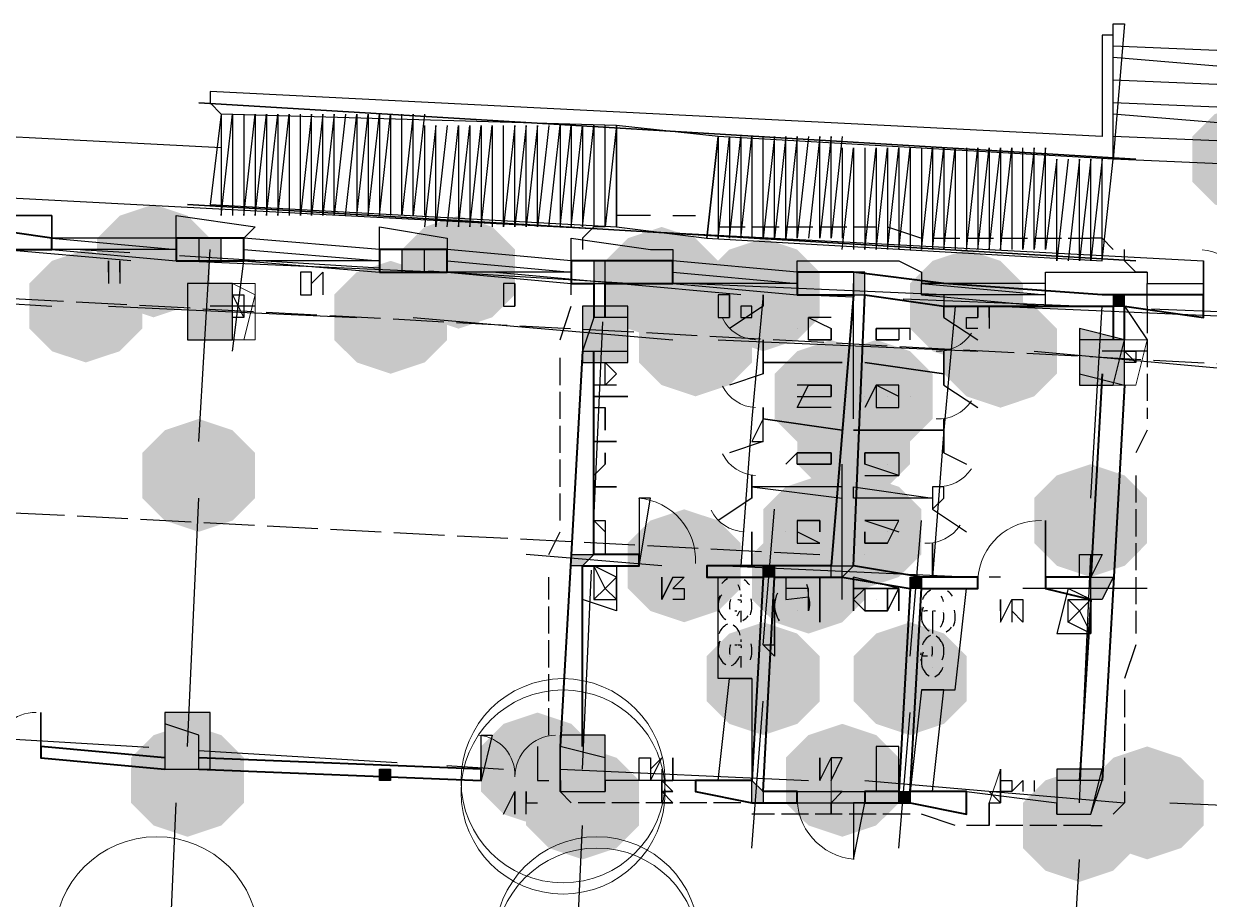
# Model space of a CAD drawing. Header units: millimetres. Extents: x 1542 to 2698, y 1376 to 2197.
# Drawn here: x 1705.6 to 1724.28, y 1835.37 to 1849.16 of the extents above; entities that cross this region are included whole.
import ezdxf

# ---------------------------------------------------------------- set-up
doc = ezdxf.new("R2010")
doc.units = ezdxf.units.MM
doc.linetypes.add('PDF_IMPORT', pattern=[1, 0.8, -0.2])
for name, color, linetype in [('PDF_0', 7, 'Continuous'), ('PDF_COLU', 7, 'Continuous'), ('PDF_COLU_GZ', 7, 'Continuous'), ('PDF_COLU_GZ_HATCH', 6, 'Continuous'), ('PDF_DOTE', 1, 'Continuous'), ('PDF_GROUND', 2, 'Continuous'), ('PDF_LATRINE', 6, 'Continuous'), ('PDF_LVTRY', 6, 'Continuous'), ('PDF_STAIR', 2, 'Continuous'), ('PDF_TEXT', 7, 'Continuous'), ('PDF_WALL', 5, 'Continuous'), ('PDF_WINDOW', 2, 'Continuous'), ('PDF_WINDOW_TEXT', 7, 'Continuous'), ('PDF_洁具', 7, 'Continuous')]:
    doc.layers.add(name, color=color, linetype=linetype)
for name, color, linetype, true_color in [('PDF_COLU-HATCH', 251, 'Continuous', 0x5a5a5a), ('PDF_COLUMN', 254, 'Continuous', 0xdcdcdc), ('PDF_PUB_HATCH', 8, 'Continuous', 0x7f7f7f)]:
    doc.layers.add(name, color=color, linetype=linetype, true_color=true_color)

msp = doc.modelspace()

# ---------------------------------------------------------------- hatches: boundary and pattern name
at = {"layer": 'PDF_0', "transparency": 33554559}
msp.add_hatch(color=256, dxfattribs=at).paths.add_polyline_path([(1724.903, 1847.916), (1724.369, 1847.738), (1724.013, 1847.382), (1724.013, 1846.67), (1724.369, 1846.314), (1724.903, 1846.137), (1725.437, 1846.314), (1725.792, 1846.67), (1725.792, 1847.382), (1725.437, 1847.738)])
at = {"layer": 'PDF_COLU-HATCH', "transparency": 33554559}
for points in [[(1708.889, 1845.069), (1708.178, 1845.069), (1708.178, 1844.179), (1708.889, 1844.179)], [(1715.117, 1844.713), (1714.405, 1844.713), (1714.405, 1843.824), (1715.117, 1843.824)], [(1722.946, 1844.179), (1722.234, 1844.357), (1722.234, 1843.468), (1722.768, 1843.468)], [(1708.534, 1838.308), (1707.822, 1838.308), (1707.822, 1837.418), (1708.534, 1837.418)], [(1714.761, 1837.952), (1714.049, 1837.952), (1714.049, 1837.062), (1714.761, 1837.062)], [(1722.59, 1837.418), (1721.878, 1837.418), (1721.878, 1836.706), (1722.412, 1836.706)]]:
    msp.add_hatch(color=256, dxfattribs=at).paths.add_polyline_path(points)
at = {"layer": 'PDF_COLU_GZ_HATCH', "transparency": 33554559}
for points in [[(1708.711, 1845.781), (1708.356, 1845.781), (1708.356, 1845.425), (1708.711, 1845.425)], [(1711.914, 1845.603), (1711.558, 1845.603), (1711.558, 1845.247), (1711.914, 1845.247)], [(1714.761, 1845.425), (1714.583, 1845.425), (1714.583, 1845.069), (1714.761, 1845.069)], [(1718.853, 1845.247), (1718.675, 1845.247), (1718.675, 1844.891), (1718.853, 1844.891)], [(1722.946, 1844.891), (1722.768, 1844.891), (1722.768, 1844.713), (1722.946, 1844.713)], [(1714.583, 1840.799), (1714.227, 1840.799), (1714.227, 1840.621), (1714.405, 1840.621)], [(1717.43, 1840.621), (1717.252, 1840.621), (1717.252, 1840.443), (1717.43, 1840.443)], [(1718.675, 1840.621), (1718.32, 1840.621), (1718.32, 1840.443), (1718.497, 1840.443)], [(1719.743, 1840.443), (1719.565, 1840.443), (1719.565, 1840.265), (1719.743, 1840.265)], [(1722.768, 1840.443), (1722.412, 1840.443), (1722.412, 1840.087), (1722.59, 1840.087)], [(1711.38, 1837.418), (1711.202, 1837.418), (1711.202, 1837.24), (1711.38, 1837.24)], [(1717.252, 1837.062), (1717.074, 1837.24), (1717.074, 1836.884), (1717.252, 1836.884)], [(1719.565, 1837.062), (1719.387, 1837.062), (1719.387, 1836.884), (1719.565, 1836.884)]]:
    msp.add_hatch(color=256, dxfattribs=at).paths.add_polyline_path(points)
at = {"layer": 'PDF_DOTE', "transparency": 33554559}
for points in [[(1707.644, 1846.314), (1707.11, 1846.137), (1706.754, 1845.781), (1706.754, 1845.069), (1707.11, 1844.713), (1707.644, 1844.535), (1708.178, 1844.713), (1708.534, 1845.069), (1708.534, 1845.781), (1708.178, 1846.137)], [(1712.448, 1846.137), (1711.914, 1845.959), (1711.558, 1845.603), (1711.558, 1844.891), (1711.914, 1844.535), (1712.448, 1844.357), (1712.982, 1844.535), (1713.338, 1844.891), (1713.338, 1845.603), (1712.982, 1845.959)], [(1715.651, 1845.959), (1715.117, 1845.781), (1714.761, 1845.425), (1714.761, 1844.713), (1715.117, 1844.357), (1715.651, 1844.179), (1716.184, 1844.357), (1716.54, 1844.713), (1716.54, 1845.425), (1716.184, 1845.781)], [(1717.252, 1845.781), (1716.718, 1845.603), (1716.362, 1845.247), (1716.362, 1844.535), (1716.718, 1844.179), (1717.252, 1844.001), (1717.786, 1844.179), (1718.142, 1844.535), (1718.142, 1845.247), (1717.786, 1845.603)], [(1706.576, 1845.603), (1706.043, 1845.425), (1705.687, 1845.069), (1705.687, 1844.357), (1706.043, 1844.001), (1706.576, 1843.824), (1707.11, 1844.001), (1707.466, 1844.357), (1707.466, 1845.069), (1707.11, 1845.425)], [(1720.455, 1845.603), (1719.921, 1845.425), (1719.565, 1845.069), (1719.565, 1844.357), (1719.921, 1844.001), (1720.455, 1843.824), (1720.988, 1844.001), (1721.344, 1844.357), (1721.344, 1845.069), (1720.988, 1845.425)], [(1711.38, 1845.425), (1710.847, 1845.247), (1710.491, 1844.891), (1710.491, 1844.179), (1710.847, 1843.824), (1711.38, 1843.646), (1711.914, 1843.824), (1712.27, 1844.179), (1712.27, 1844.891), (1711.914, 1845.247)], [(1716.184, 1845.069), (1715.651, 1844.891), (1715.295, 1844.535), (1715.295, 1843.824), (1715.651, 1843.468), (1716.184, 1843.29), (1716.718, 1843.468), (1717.074, 1843.824), (1717.074, 1844.535), (1716.718, 1844.891)], [(1720.988, 1844.891), (1720.455, 1844.713), (1720.099, 1844.357), (1720.099, 1843.646), (1720.455, 1843.29), (1720.988, 1843.112), (1721.522, 1843.29), (1721.878, 1843.646), (1721.878, 1844.357), (1721.522, 1844.713)], [(1718.675, 1843.468), (1718.142, 1843.29), (1717.786, 1842.934), (1717.786, 1842.222), (1718.142, 1841.866), (1718.675, 1841.688), (1719.209, 1841.866), (1719.565, 1842.222), (1719.565, 1842.934), (1719.209, 1843.29)], [(1708.356, 1842.934), (1707.822, 1842.756), (1707.466, 1842.4), (1707.466, 1841.688), (1707.822, 1841.333), (1708.356, 1841.155), (1708.889, 1841.333), (1709.245, 1841.688), (1709.245, 1842.4), (1708.889, 1842.756)], [(1722.412, 1842.222), (1721.878, 1842.044), (1721.522, 1841.688), (1721.522, 1840.977), (1721.878, 1840.621), (1722.412, 1840.443), (1722.946, 1840.621), (1723.301, 1840.977), (1723.301, 1841.688), (1722.946, 1842.044)], [(1716.006, 1841.51), (1715.473, 1841.333), (1715.117, 1840.977), (1715.117, 1840.265), (1715.473, 1839.909), (1716.006, 1839.731), (1716.54, 1839.909), (1716.896, 1840.265), (1716.896, 1840.977), (1716.54, 1841.333)], [(1717.252, 1839.731), (1716.718, 1839.553), (1716.362, 1839.197), (1716.362, 1838.486), (1716.718, 1838.13), (1717.252, 1837.952), (1717.786, 1838.13), (1718.142, 1838.486), (1718.142, 1839.197), (1717.786, 1839.553)], [(1719.565, 1839.731), (1719.031, 1839.553), (1718.675, 1839.197), (1718.675, 1838.486), (1719.031, 1838.13), (1719.565, 1837.952), (1720.099, 1838.13), (1720.455, 1838.486), (1720.455, 1839.197), (1720.099, 1839.553)], [(1713.693, 1838.308), (1713.16, 1838.13), (1712.804, 1837.774), (1712.804, 1837.062), (1713.16, 1836.706), (1713.693, 1836.529), (1714.227, 1836.706), (1714.583, 1837.062), (1714.583, 1837.774), (1714.227, 1838.13)], [(1708.178, 1838.13), (1707.644, 1837.952), (1707.288, 1837.596), (1707.288, 1836.884), (1707.644, 1836.529), (1708.178, 1836.351), (1708.711, 1836.529), (1709.067, 1836.884), (1709.067, 1837.596), (1708.711, 1837.952)], [(1718.497, 1838.13), (1717.964, 1837.952), (1717.608, 1837.596), (1717.608, 1836.884), (1717.964, 1836.529), (1718.497, 1836.351), (1719.031, 1836.529), (1719.387, 1836.884), (1719.387, 1837.596), (1719.031, 1837.952)], [(1714.405, 1837.774), (1713.871, 1837.596), (1713.515, 1837.24), (1713.515, 1836.529), (1713.871, 1836.173), (1714.405, 1835.995), (1714.939, 1836.173), (1715.295, 1836.529), (1715.295, 1837.24), (1714.939, 1837.596)], [(1723.301, 1837.774), (1722.768, 1837.596), (1722.412, 1837.24), (1722.412, 1836.529), (1722.768, 1836.173), (1723.301, 1835.995), (1723.835, 1836.173), (1724.191, 1836.529), (1724.191, 1837.24), (1723.835, 1837.596)], [(1722.234, 1837.418), (1721.7, 1837.24), (1721.344, 1836.884), (1721.344, 1836.173), (1721.7, 1835.817), (1722.234, 1835.639), (1722.768, 1835.817), (1723.124, 1836.173), (1723.124, 1836.884), (1722.768, 1837.24)]]:
    msp.add_hatch(color=256, dxfattribs=at).paths.add_polyline_path(points)
at = {"layer": 'PDF_LVTRY', "transparency": 33554559}
for points in [[(1718.32, 1844.179), (1717.786, 1844.001), (1717.43, 1843.646), (1717.43, 1842.934), (1717.786, 1842.578), (1718.32, 1842.4), (1718.853, 1842.578), (1719.209, 1842.934), (1719.209, 1843.646), (1718.853, 1844.001)], [(1719.031, 1844.179), (1718.497, 1844.001), (1718.142, 1843.646), (1718.142, 1842.934), (1718.497, 1842.578), (1719.031, 1842.4), (1719.565, 1842.578), (1719.921, 1842.934), (1719.921, 1843.646), (1719.565, 1844.001)], [(1718.142, 1842.044), (1717.608, 1841.866), (1717.252, 1841.51), (1717.252, 1840.799), (1717.608, 1840.443), (1718.142, 1840.265), (1718.675, 1840.443), (1719.031, 1840.799), (1719.031, 1841.51), (1718.675, 1841.866)], [(1718.853, 1842.044), (1718.32, 1841.866), (1717.964, 1841.51), (1717.964, 1840.799), (1718.32, 1840.443), (1718.853, 1840.265), (1719.387, 1840.443), (1719.743, 1840.799), (1719.743, 1841.51), (1719.387, 1841.866)]]:
    msp.add_hatch(color=256, dxfattribs=at).paths.add_polyline_path(points)
at = {"layer": 'PDF_PUB_HATCH', "transparency": 33554559}
for points in [[(1715.117, 1844.535), (1714.583, 1844.535), (1714.405, 1844.001), (1715.117, 1844.001)], [(1722.946, 1844.179), (1722.234, 1844.179), (1722.234, 1843.646), (1722.946, 1843.468)], [(1708.356, 1837.952), (1707.822, 1838.13), (1707.822, 1837.418), (1708.356, 1837.418)], [(1714.761, 1837.596), (1714.049, 1837.774), (1714.049, 1837.062), (1714.761, 1837.062)], [(1722.59, 1837.24), (1721.878, 1837.24), (1721.878, 1836.706), (1722.412, 1836.706)]]:
    msp.add_hatch(color=256, dxfattribs=at).paths.add_polyline_path(points)
at = {"layer": 'PDF_洁具', "transparency": 33554559}
msp.add_hatch(color=256, dxfattribs=at).paths.add_polyline_path([(1717.964, 1841.333), (1717.43, 1841.155), (1717.074, 1840.799), (1717.074, 1840.087), (1717.43, 1839.731), (1717.964, 1839.553), (1718.497, 1839.731), (1718.853, 1840.087), (1718.853, 1840.799), (1718.497, 1841.155)])

# ---------------------------------------------------------------- linework, layer by layer
at = {"layer": 'PDF_0', "lineweight": 25}
for points in [[(1722.768, 1847.026), (1722.768, 1849.161), (1722.946, 1849.161)], [(1717.252, 1839.375), (1717.43, 1839.375), (1717.43, 1840.087), (1717.43, 1839.197)], [(1717.074, 1837.24), (1716.54, 1837.24), (1716.718, 1838.842), (1717.074, 1838.842)], [(1719.565, 1837.062), (1719.921, 1837.062), (1720.099, 1838.664), (1719.743, 1838.664)], [(1719.031, 1837.062), (1719.387, 1837.062), (1719.387, 1837.774), (1719.031, 1837.774)]]:
    msp.add_lwpolyline(points, close=True, dxfattribs=at)
for points in [[(1722.768, 1847.026), (1722.768, 1848.983), (1722.59, 1848.983), (1722.59, 1847.382), (1708.534, 1848.094), (1708.534, 1847.916), (1708.711, 1847.738)], [(1670.279, 1848.272), (1724.191, 1845.425), (1724.191, 1845.247)], [(1708.356, 1847.916), (1723.124, 1847.026), (1708.356, 1847.916)], [(1701.772, 1846.137), (1701.772, 1846.314), (1702.84, 1846.314), (1704.797, 1846.137), (1706.043, 1846.137), (1706.043, 1845.781), (1706.043, 1846.137), (1704.797, 1846.137)], [(1708.178, 1846.314), (1723.124, 1845.425), (1708.178, 1846.314)], [(1708, 1845.781), (1708, 1846.137), (1709.245, 1845.959), (1709.067, 1845.781)], [(1715.473, 1846.137), (1715.295, 1846.137), (1715.117, 1846.137), (1714.939, 1846.137)], [(1715.829, 1846.137), (1716.184, 1846.137)], [(1711.202, 1845.603), (1711.202, 1845.959), (1712.27, 1845.781), (1712.27, 1845.603)], [(1714.761, 1845.959), (1714.583, 1845.959), (1714.405, 1845.781), (1714.405, 1845.603)], [(1719.209, 1845.959), (1719.743, 1845.781)], [(1714.227, 1844.891), (1714.227, 1845.247), (1714.227, 1845.425), (1714.227, 1845.781), (1715.473, 1845.603), (1715.829, 1845.603), (1715.829, 1845.425)], [(1722.768, 1845.603), (1722.59, 1845.781), (1722.412, 1845.781)], [(1723.301, 1845.247), (1723.124, 1845.247), (1722.946, 1845.425), (1722.946, 1845.603)], [(1717.786, 1845.247), (1717.786, 1845.425), (1718.142, 1845.425), (1719.387, 1845.425), (1719.743, 1845.247), (1719.743, 1845.069)], [(1721.7, 1845.069), (1721.7, 1845.247), (1722.056, 1845.247), (1723.301, 1845.247), (1723.301, 1845.069), (1724.191, 1845.069), (1724.191, 1844.891)], [(1723.301, 1844.713), (1723.301, 1844.891), (1723.301, 1845.069)], [(1708.889, 1844.891), (1709.067, 1844.891), (1709.067, 1844.535), (1708.889, 1844.535), (1708.889, 1844.891), (1709.067, 1844.535)], [(1717.252, 1844.891), (1717.074, 1842.934), (1716.896, 1840.621)], [(1714.049, 1844.179), (1714.227, 1844.713)], [(1720.277, 1844.713), (1720.099, 1842.756), (1719.921, 1840.443)], [(1722.946, 1844.001), (1723.124, 1844.001), (1723.124, 1843.824), (1722.946, 1843.824), (1722.946, 1844.001), (1723.124, 1843.824)], [(1723.301, 1842.756), (1723.124, 1842.4)], [(1714.583, 1841.333), (1714.761, 1841.155), (1714.761, 1840.799), (1714.583, 1840.799), (1714.583, 1841.333), (1714.761, 1841.333), (1714.761, 1840.799)], [(1713.871, 1840.799), (1714.049, 1841.155)], [(1718.853, 1840.799), (1718.853, 1840.799)], [(1722.234, 1840.799), (1722.412, 1840.799), (1722.412, 1840.443), (1722.234, 1840.443), (1722.234, 1840.799), (1722.59, 1840.799), (1722.412, 1840.443)], [(1717.074, 1838.842), (1716.54, 1838.842), (1716.54, 1840.443)], [(1718.142, 1839.731), (1718.142, 1840.443), (1718.142, 1839.731)], [(1718.675, 1839.909), (1718.675, 1840.443), (1718.675, 1839.909)], [(1719.387, 1839.909), (1719.387, 1840.265), (1719.387, 1839.909)], [(1719.743, 1838.664), (1720.277, 1838.664), (1720.455, 1840.265)], [(1723.124, 1839.375), (1722.946, 1838.842)], [(1713.693, 1837.774), (1713.693, 1837.418), (1713.693, 1837.24), (1713.871, 1837.24)], [(1715.651, 1837.062), (1715.651, 1837.24), (1715.651, 1837.062), (1715.829, 1837.062), (1715.651, 1837.24), (1715.829, 1837.24), (1715.829, 1837.418), (1715.829, 1837.24), (1715.829, 1837.418), (1715.829, 1837.596), (1715.829, 1837.418), (1715.829, 1837.596)], [(1717.252, 1837.774), (1717.252, 1837.774)], [(1717.252, 1837.596), (1717.252, 1837.596)], [(1720.81, 1836.529), (1720.81, 1836.706), (1720.81, 1836.529), (1720.81, 1836.706), (1720.81, 1836.884), (1720.81, 1836.706), (1720.81, 1836.884), (1720.988, 1836.884), (1720.81, 1837.062), (1720.988, 1837.062), (1720.988, 1837.24), (1720.988, 1837.062), (1720.988, 1837.24), (1720.988, 1837.418), (1720.988, 1837.24), (1720.988, 1837.418)], [(1716.184, 1837.24), (1714.761, 1837.24)], [(1715.651, 1837.24), (1715.651, 1837.24)], [(1715.829, 1837.24), (1715.651, 1837.24)], [(1715.829, 1837.24), (1715.829, 1837.24)], [(1714.049, 1837.062), (1714.227, 1836.884)], [(1715.651, 1836.884), (1715.651, 1837.062), (1715.651, 1836.884)], [(1715.829, 1837.062), (1715.651, 1837.062), (1715.829, 1836.884)], [(1715.829, 1837.062), (1715.651, 1837.062), (1715.829, 1837.062)], [(1715.829, 1837.062), (1715.651, 1837.062), (1715.829, 1837.062)], [(1715.829, 1837.062), (1715.651, 1837.062), (1715.829, 1837.062)], [(1717.786, 1837.062), (1718.853, 1837.062)], [(1718.497, 1837.062), (1718.32, 1836.884), (1718.497, 1837.062), (1718.32, 1837.062)], [(1720.455, 1837.062), (1721.878, 1836.884)], [(1720.988, 1836.884), (1720.988, 1837.062), (1720.988, 1836.884)], [(1715.829, 1836.884), (1715.651, 1836.884), (1715.829, 1836.884)], [(1715.829, 1836.884), (1715.651, 1836.884), (1715.829, 1836.884)], [(1715.829, 1836.884), (1715.651, 1836.884), (1715.829, 1836.884)], [(1717.786, 1836.884), (1718.853, 1836.884)], [(1718.32, 1836.884), (1718.32, 1836.706), (1718.32, 1836.884)], [(1722.768, 1836.706), (1722.946, 1836.884)], [(1718.32, 1836.706), (1718.32, 1836.706)], [(1720.277, 1836.529), (1719.743, 1836.706)], [(1722.412, 1836.529), (1722.59, 1836.529)]]:
    msp.add_lwpolyline(points, dxfattribs=at)
at = {"layer": 'PDF_0', "linetype": 'PDF_IMPORT', "lineweight": 25}
for points in [[(1737.18, 1843.112), (1671.347, 1846.67)], [(1673.482, 1843.112), (1718.142, 1840.799)]]:
    msp.add_lwpolyline(points, dxfattribs=at)
at = {"layer": 'PDF_0', "linetype": 'PDF_IMPORT', "lineweight": 25, "ltscale": 0.533781}
for points in [[(1716.54, 1845.959), (1719.031, 1845.959)], [(1719.921, 1845.781), (1722.412, 1845.781)], [(1723.301, 1844.713), (1723.301, 1842.934)], [(1714.049, 1841.333), (1714.049, 1844.001)], [(1723.124, 1842.044), (1723.124, 1839.553)], [(1713.871, 1837.952), (1713.871, 1840.443)], [(1722.946, 1838.664), (1722.946, 1836.884)], [(1716.896, 1836.884), (1714.227, 1836.884)], [(1719.565, 1836.706), (1717.074, 1836.706)], [(1722.412, 1836.529), (1720.455, 1836.529)]]:
    msp.add_lwpolyline(points, dxfattribs=at)
at = {"layer": 'PDF_0', "lineweight": 0}
for points in [[(1708.889, 1845.069), (1709.245, 1844.891), (1709.067, 1844.179), (1708.889, 1844.179), (1709.245, 1844.179), (1709.245, 1845.069)], [(1722.946, 1844.179), (1723.301, 1844.179), (1723.124, 1843.468), (1722.768, 1843.468), (1723.124, 1843.468), (1723.301, 1844.179)]]:
    msp.add_lwpolyline(points, close=True, dxfattribs=at)
for points in [[(1715.651, 1836.884), (1715.651, 1837.24), (1715.829, 1837.24), (1715.829, 1837.596)], [(1720.81, 1836.529), (1720.81, 1836.884), (1720.988, 1837.418)], [(1718.32, 1836.706), (1718.32, 1836.884), (1718.32, 1837.062), (1718.32, 1837.24)]]:
    msp.add_lwpolyline(points, dxfattribs=at)
at = {"layer": 'PDF_COLU', "lineweight": 25}
for points in [[(1708.889, 1844.179), (1708.889, 1845.069), (1708.178, 1845.069), (1708.178, 1844.179)], [(1715.117, 1843.824), (1715.117, 1844.713), (1714.405, 1844.713), (1714.405, 1843.824)], [(1722.768, 1843.468), (1722.946, 1844.179), (1722.234, 1844.357), (1722.234, 1843.468)], [(1708.534, 1837.418), (1708.534, 1838.308), (1707.822, 1838.308), (1707.822, 1837.418)], [(1714.761, 1837.062), (1714.761, 1837.952), (1714.049, 1837.952), (1714.049, 1837.062)], [(1722.412, 1836.706), (1722.59, 1837.418), (1721.878, 1837.418), (1721.878, 1836.706)]]:
    msp.add_lwpolyline(points, close=True, dxfattribs=at)
at = {"layer": 'PDF_COLU_GZ', "lineweight": 25}
for points in [[(1708.711, 1845.425), (1708.711, 1845.781), (1708.356, 1845.781), (1708.356, 1845.425)], [(1711.914, 1845.247), (1711.914, 1845.603), (1711.558, 1845.603), (1711.558, 1845.247)], [(1714.761, 1845.069), (1714.761, 1845.425), (1714.583, 1845.425), (1714.583, 1845.069)], [(1718.853, 1844.891), (1718.853, 1845.247), (1718.675, 1845.247), (1718.675, 1844.891)], [(1722.946, 1844.713), (1722.946, 1844.891), (1722.768, 1844.891), (1722.768, 1844.713)], [(1714.227, 1840.621), (1714.227, 1840.799), (1714.583, 1840.799), (1714.405, 1840.621)], [(1717.252, 1840.443), (1717.252, 1840.621), (1717.43, 1840.621), (1717.43, 1840.443)], [(1718.32, 1840.443), (1718.32, 1840.621), (1718.675, 1840.621), (1718.497, 1840.443)], [(1719.565, 1840.265), (1719.565, 1840.443), (1719.743, 1840.443), (1719.743, 1840.265)], [(1722.412, 1840.087), (1722.412, 1840.443), (1722.768, 1840.443), (1722.59, 1840.087)], [(1711.202, 1837.24), (1711.202, 1837.418), (1711.38, 1837.418), (1711.38, 1837.24)], [(1717.074, 1836.884), (1717.074, 1837.24), (1717.252, 1837.062), (1717.252, 1836.884)], [(1719.387, 1836.884), (1719.387, 1837.062), (1719.565, 1837.062), (1719.565, 1836.884)]]:
    msp.add_lwpolyline(points, close=True, dxfattribs=at)
at = {"layer": 'PDF_COLUMN', "lineweight": 25}
for points in [[(1714.405, 1844.001), (1715.117, 1844.001), (1715.117, 1844.535), (1714.583, 1844.535)], [(1722.234, 1843.646), (1722.946, 1843.468), (1722.946, 1844.179), (1722.234, 1844.179)], [(1707.822, 1837.418), (1708.356, 1837.418), (1708.356, 1837.952), (1707.822, 1838.13)], [(1714.049, 1837.062), (1714.761, 1837.062), (1714.761, 1837.596), (1714.049, 1837.774)], [(1721.878, 1836.706), (1722.412, 1836.706), (1722.59, 1837.24), (1721.878, 1837.24)]]:
    msp.add_lwpolyline(points, close=True, dxfattribs=at)
at = {"layer": 'PDF_DOTE', "lineweight": 25}
for points in [[(1707.288, 1845.425), (1703.196, 1845.781)], [(1706.043, 1845.603), (1705.865, 1845.603)], [(1708.356, 1842.578), (1708.534, 1845.603)], [(1712.092, 1845.247), (1708, 1845.425)], [(1708.889, 1844.001), (1709.067, 1845.425)], [(1716.896, 1844.891), (1712.982, 1845.247)], [(1720.099, 1844.891), (1716.006, 1845.069)], [(1718.675, 1842.934), (1718.675, 1845.069)], [(1706.932, 1844.713), (1710.847, 1844.535)], [(1709.245, 1844.713), (1708.534, 1844.713)], [(1724.903, 1844.535), (1720.81, 1844.713)], [(1722.412, 1841.688), (1722.59, 1844.713)], [(1711.736, 1844.535), (1715.829, 1844.179)], [(1716.54, 1844.179), (1720.633, 1844.001)], [(1721.522, 1844.001), (1725.437, 1843.646)], [(1723.301, 1844.001), (1722.59, 1844.001)], [(1718.497, 1840.087), (1718.497, 1842.222)], [(1708.178, 1837.774), (1708.356, 1841.688)], [(1717.252, 1839.375), (1717.43, 1841.51)], [(1719.565, 1839.197), (1719.743, 1841.333)], [(1715.651, 1840.621), (1713.515, 1840.799)], [(1722.234, 1836.884), (1722.412, 1840.799)], [(1720.455, 1840.443), (1716.54, 1840.621)], [(1720.988, 1840.443), (1720.81, 1840.443)], [(1723.301, 1840.265), (1721.344, 1840.265)], [(1717.074, 1836.173), (1717.252, 1838.486)], [(1719.387, 1836.173), (1719.565, 1838.308)], [(1714.049, 1837.418), (1717.964, 1837.24)], [(1718.853, 1837.24), (1722.946, 1836.884)], [(1707.822, 1832.792), (1708, 1836.884)], [(1723.657, 1836.884), (1727.75, 1836.706)], [(1714.227, 1832.614), (1714.405, 1836.529)]]:
    msp.add_lwpolyline(points, dxfattribs=at)
at = {"layer": 'PDF_DOTE', "linetype": 'PDF_IMPORT', "lineweight": 25, "ltscale": 3.930536}
for points in [[(1715.117, 1845.069), (1706.398, 1845.603)], [(1721.7, 1827.276), (1722.234, 1835.995)]]:
    msp.add_lwpolyline(points, dxfattribs=at)
at = {"layer": 'PDF_DOTE', "linetype": 'PDF_IMPORT', "lineweight": 25, "ltscale": 3.918436}
for points in [[(1697.324, 1845.247), (1706.043, 1844.713)], [(1714.405, 1837.418), (1714.761, 1845.247)], [(1726.504, 1844.535), (1717.786, 1844.891)], [(1704.441, 1837.952), (1713.16, 1837.418)]]:
    msp.add_lwpolyline(points, dxfattribs=at)
at = {"layer": 'PDF_GROUND', "lineweight": 25}
msp.add_lwpolyline([(1708.711, 1847.204), (1671.169, 1849.161)], dxfattribs=at)
msp.add_lwpolyline([(1714.939, 1847.56), (1714.939, 1845.959), (1716.362, 1845.781), (1716.54, 1847.382)], close=True, dxfattribs=at)
at = {"layer": 'PDF_LATRINE', "lineweight": 25}
for points in [[(1717.252, 1844.891), (1717.252, 1844.713), (1717.252, 1844.891)], [(1720.099, 1844.891), (1720.099, 1844.535), (1720.099, 1844.713)], [(1717.252, 1844.713), (1716.718, 1844.357)], [(1720.099, 1844.535), (1720.633, 1844.179)], [(1717.252, 1843.824), (1717.252, 1844.179), (1717.252, 1843.824)], [(1720.099, 1843.646), (1720.099, 1844.001), (1720.099, 1843.646)], [(1717.252, 1843.824), (1718.497, 1843.824), (1717.252, 1843.824)], [(1717.252, 1843.824), (1717.252, 1843.646), (1717.252, 1843.824)], [(1718.497, 1843.824), (1718.497, 1843.824)], [(1720.099, 1843.646), (1718.853, 1843.824), (1720.099, 1843.646)], [(1718.853, 1843.824), (1718.853, 1843.824)], [(1717.252, 1843.646), (1716.718, 1843.468)], [(1720.099, 1843.646), (1720.099, 1843.468), (1720.099, 1843.646)], [(1720.099, 1843.468), (1720.633, 1843.112)], [(1715.117, 1843.29), (1714.583, 1843.29), (1715.117, 1843.29)], [(1714.583, 1843.29), (1714.583, 1843.29)], [(1715.117, 1843.29), (1715.117, 1843.29)], [(1717.252, 1842.934), (1717.252, 1843.112), (1717.252, 1842.934)], [(1720.099, 1842.756), (1720.099, 1842.934), (1720.099, 1842.756)], [(1718.497, 1842.756), (1718.497, 1842.756)], [(1718.675, 1842.756), (1718.675, 1842.756)], [(1714.939, 1842.578), (1714.583, 1842.578), (1714.939, 1842.578)], [(1714.583, 1842.578), (1714.583, 1842.578)], [(1714.939, 1842.578), (1714.939, 1842.578)], [(1717.252, 1842.578), (1716.718, 1842.4)], [(1720.099, 1842.4), (1720.455, 1842.222)], [(1717.074, 1841.866), (1717.074, 1842.044), (1717.074, 1841.866)], [(1714.939, 1841.866), (1714.583, 1841.866), (1714.939, 1841.866)], [(1714.583, 1841.866), (1714.583, 1841.866)], [(1714.939, 1841.866), (1714.939, 1841.866)], [(1717.074, 1841.688), (1716.54, 1841.333)], [(1719.921, 1841.51), (1720.455, 1841.155)], [(1717.074, 1840.621), (1717.074, 1841.155), (1717.074, 1840.621)], [(1719.921, 1840.443), (1719.921, 1840.977), (1719.921, 1840.443)]]:
    msp.add_lwpolyline(points, dxfattribs=at)
for points in [[(1717.252, 1842.934), (1717.074, 1842.578), (1717.252, 1842.578), (1717.252, 1842.934), (1718.497, 1842.756)], [(1720.099, 1842.756), (1720.099, 1842.4), (1720.099, 1842.756), (1718.675, 1842.756)], [(1718.497, 1841.866), (1717.074, 1841.866), (1717.074, 1841.688), (1717.074, 1841.866), (1718.497, 1841.688)], [(1719.921, 1841.688), (1718.675, 1841.688), (1718.675, 1841.866), (1719.921, 1841.688), (1719.921, 1841.51), (1720.099, 1841.688), (1720.099, 1841.866), (1719.921, 1841.866)]]:
    msp.add_lwpolyline(points, close=True, dxfattribs=at)
at = {"layer": 'PDF_LATRINE', "lineweight": 13}
for centre, start, end in [((1717.163, 1844.802), 206.9163, 266.9183), ((1720.01, 1844.624), 266.9183, 326.9203), ((1717.163, 1843.735), 206.9163, 266.9183), ((1720.01, 1843.557), 266.9183, 326.9203), ((1717.163, 1842.667), 206.9163, 266.9183), ((1720.01, 1842.489), 266.9183, 326.9203), ((1716.985, 1841.777), 206.9163, 266.9183), ((1719.832, 1841.599), 266.9183, 326.9203)]:
    msp.add_arc(centre, 0.623, start, end, dxfattribs=at)
at = {"layer": 'PDF_LVTRY', "lineweight": 25}
for points in [[(1717.964, 1844.179), (1718.32, 1844.179), (1718.32, 1844.357), (1718.32, 1844.179), (1717.964, 1844.179), (1717.964, 1844.535), (1718.32, 1844.357)], [(1718.32, 1844.535), (1717.964, 1844.535)], [(1717.786, 1844.357), (1717.786, 1844.357)], [(1717.964, 1844.357), (1717.964, 1844.357)], [(1717.964, 1844.357), (1717.964, 1844.357)], [(1717.964, 1844.357), (1717.964, 1844.357)], [(1719.565, 1844.179), (1719.565, 1844.357), (1719.031, 1844.357), (1719.031, 1844.179), (1719.387, 1844.179)], [(1719.031, 1844.357), (1719.031, 1844.357)], [(1719.387, 1844.357), (1719.387, 1844.357)], [(1718.32, 1844.179), (1718.32, 1844.179)], [(1714.939, 1843.468), (1714.761, 1843.468), (1714.583, 1843.468), (1714.583, 1843.824), (1714.761, 1843.824), (1714.939, 1843.646), (1714.761, 1843.468), (1714.761, 1843.824), (1714.939, 1843.646)], [(1714.761, 1843.646), (1714.761, 1843.646)], [(1714.761, 1843.646), (1714.761, 1843.646)], [(1714.761, 1843.646), (1714.761, 1843.646)], [(1718.32, 1843.112), (1717.786, 1843.112), (1717.964, 1843.468), (1718.32, 1843.468), (1718.32, 1843.29), (1718.32, 1843.468), (1717.786, 1843.468)], [(1719.031, 1843.112), (1719.387, 1843.112), (1719.387, 1843.468), (1719.031, 1843.468), (1718.853, 1843.112)], [(1719.387, 1843.29), (1719.031, 1843.468), (1719.031, 1843.112), (1719.387, 1843.112)], [(1717.786, 1843.29), (1717.786, 1843.29)], [(1717.786, 1843.29), (1718.32, 1843.29)], [(1717.964, 1843.29), (1717.964, 1843.29)], [(1718.32, 1843.29), (1718.32, 1843.29)], [(1719.031, 1843.29), (1719.031, 1843.29)], [(1719.209, 1843.29), (1719.209, 1843.29)], [(1719.387, 1843.29), (1719.387, 1843.29)], [(1719.387, 1843.29), (1719.387, 1843.29)], [(1719.565, 1843.29), (1719.565, 1843.29)], [(1714.583, 1842.756), (1714.583, 1843.112), (1714.761, 1843.112), (1714.761, 1842.934), (1714.761, 1842.756)], [(1714.583, 1842.934), (1714.583, 1842.934)], [(1714.761, 1842.934), (1714.761, 1842.934)], [(1717.786, 1842.222), (1718.32, 1842.222), (1718.32, 1842.4), (1717.786, 1842.4), (1717.608, 1842.222)], [(1717.964, 1842.4), (1717.964, 1842.4)], [(1719.387, 1842.4), (1718.853, 1842.4), (1718.853, 1842.222), (1718.853, 1842.4), (1719.387, 1842.4), (1719.387, 1842.044), (1718.853, 1842.222)], [(1718.853, 1842.4), (1718.853, 1842.4)], [(1714.583, 1842.222), (1714.583, 1842.222)], [(1714.761, 1842.222), (1714.761, 1842.222)], [(1718.32, 1842.222), (1718.32, 1842.222)], [(1719.209, 1842.222), (1719.209, 1842.222)], [(1719.387, 1842.222), (1719.387, 1842.222)], [(1718.853, 1842.044), (1719.387, 1842.044)], [(1717.786, 1841.333), (1717.786, 1840.977), (1718.142, 1840.977), (1717.786, 1841.155)], [(1719.209, 1840.977), (1719.387, 1841.333), (1718.853, 1841.333), (1719.387, 1841.155)], [(1717.608, 1841.155), (1717.608, 1841.155)], [(1717.786, 1841.155), (1717.786, 1841.155)], [(1717.786, 1841.155), (1717.786, 1841.155)], [(1717.786, 1841.155), (1717.786, 1841.155)], [(1718.142, 1841.155), (1718.142, 1841.155)], [(1718.853, 1841.155), (1718.853, 1841.155)], [(1719.209, 1841.155), (1719.209, 1841.155)], [(1719.387, 1841.155), (1719.387, 1841.155)], [(1714.939, 1840.087), (1714.939, 1840.443), (1714.583, 1840.621), (1714.583, 1840.087), (1714.939, 1840.087), (1714.761, 1840.265), (1714.583, 1840.087)], [(1714.939, 1840.443), (1714.761, 1840.265), (1714.583, 1840.621)], [(1716.896, 1840.087), (1716.896, 1840.087)], [(1716.896, 1840.087), (1716.896, 1840.087)], [(1716.896, 1840.087), (1716.896, 1840.087)], [(1716.896, 1840.087), (1716.896, 1840.087)], [(1717.074, 1840.087), (1717.074, 1840.087)], [(1717.074, 1840.087), (1717.074, 1840.087)], [(1717.074, 1840.087), (1717.074, 1840.087)], [(1722.056, 1839.731), (1722.056, 1840.087), (1722.412, 1840.087), (1722.412, 1839.553), (1722.056, 1839.731), (1722.234, 1839.909), (1722.412, 1839.553)], [(1722.056, 1840.087), (1722.234, 1839.909), (1722.412, 1840.087)], [(1716.896, 1839.909), (1716.896, 1839.909)], [(1716.896, 1839.909), (1716.896, 1839.909)], [(1716.896, 1839.909), (1716.896, 1839.909)], [(1716.896, 1839.909), (1716.896, 1839.909)], [(1716.896, 1839.909), (1716.896, 1839.909)], [(1716.896, 1839.909), (1716.896, 1839.909)], [(1716.896, 1839.909), (1716.896, 1839.909)], [(1716.896, 1839.909), (1716.896, 1839.909)], [(1716.896, 1839.909), (1716.896, 1839.909)], [(1716.896, 1839.909), (1716.896, 1839.731)], [(1716.896, 1839.909), (1716.896, 1839.909)], [(1717.074, 1839.909), (1717.074, 1839.909)], [(1717.074, 1839.909), (1717.074, 1839.909)], [(1717.074, 1839.909), (1717.074, 1839.909)], [(1717.074, 1839.909), (1717.074, 1839.909)], [(1719.921, 1839.909), (1719.921, 1839.909)], [(1719.921, 1839.909), (1719.921, 1839.731), (1719.921, 1839.553)], [(1719.921, 1839.909), (1719.921, 1839.909)], [(1719.921, 1839.909), (1719.921, 1839.909)], [(1720.099, 1839.909), (1720.099, 1839.909)], [(1720.099, 1839.909), (1720.099, 1839.909)], [(1720.099, 1839.909), (1720.099, 1839.909)], [(1720.099, 1839.909), (1720.099, 1839.909)], [(1716.896, 1839.731), (1716.896, 1839.731)], [(1716.896, 1839.731), (1716.896, 1839.731)], [(1719.921, 1839.731), (1719.921, 1839.731)], [(1719.921, 1839.731), (1719.921, 1839.731)], [(1719.921, 1839.731), (1719.921, 1839.731)], [(1719.921, 1839.731), (1719.921, 1839.731)], [(1720.099, 1839.731), (1720.099, 1839.731)], [(1720.099, 1839.731), (1720.099, 1839.731)], [(1720.099, 1839.731), (1720.099, 1839.731)], [(1720.099, 1839.731), (1720.099, 1839.731)], [(1720.099, 1839.731), (1720.099, 1839.731)], [(1720.099, 1839.731), (1720.099, 1839.731)], [(1720.099, 1839.731), (1720.099, 1839.731)], [(1719.921, 1839.553), (1719.921, 1839.553)], [(1719.921, 1839.553), (1719.921, 1839.553)], [(1716.718, 1839.375), (1716.718, 1839.375)], [(1716.718, 1839.375), (1716.718, 1839.375)], [(1716.896, 1839.375), (1716.896, 1839.375)], [(1716.896, 1839.375), (1716.896, 1839.375)], [(1716.896, 1839.375), (1716.896, 1839.375)], [(1716.896, 1839.375), (1716.896, 1839.375)], [(1716.896, 1839.375), (1716.896, 1839.375)], [(1716.896, 1839.375), (1716.896, 1839.375)], [(1716.896, 1839.375), (1716.896, 1839.375)], [(1717.074, 1839.375), (1717.074, 1839.375)], [(1717.074, 1839.375), (1717.074, 1839.375)], [(1716.718, 1839.197), (1716.718, 1839.197)], [(1716.718, 1839.197), (1716.718, 1839.197)], [(1716.718, 1839.197), (1716.718, 1839.197)], [(1716.718, 1839.197), (1716.718, 1839.197)], [(1716.896, 1839.197), (1716.896, 1839.197)], [(1716.896, 1839.197), (1716.896, 1839.197)], [(1716.896, 1839.197), (1716.896, 1839.197)], [(1716.896, 1839.197), (1716.896, 1839.197)], [(1716.896, 1839.197), (1716.896, 1839.197)], [(1716.896, 1839.197), (1716.896, 1839.197)], [(1716.896, 1839.197), (1716.896, 1839.197)], [(1716.896, 1839.197), (1716.896, 1839.197)], [(1716.896, 1839.197), (1716.896, 1839.019)], [(1716.896, 1839.197), (1716.896, 1839.197)], [(1719.743, 1839.197), (1719.743, 1839.197)], [(1719.743, 1839.197), (1719.743, 1839.197)], [(1719.921, 1839.197), (1719.921, 1839.197)], [(1719.921, 1839.197), (1719.921, 1839.197)], [(1719.921, 1839.197), (1719.921, 1839.197)], [(1719.921, 1839.197), (1719.921, 1839.197)], [(1719.921, 1839.197), (1719.921, 1839.197)], [(1719.921, 1839.197), (1719.921, 1839.197)], [(1719.921, 1839.197), (1719.921, 1839.197)], [(1719.921, 1839.197), (1719.921, 1839.197)], [(1719.921, 1839.197), (1719.921, 1839.197)], [(1720.099, 1839.197), (1720.099, 1839.197)], [(1720.099, 1839.197), (1720.099, 1839.197)], [(1720.099, 1839.197), (1720.099, 1839.197)], [(1716.896, 1839.019), (1716.896, 1839.019)], [(1716.896, 1839.019), (1716.896, 1839.019)], [(1719.921, 1839.019), (1719.921, 1839.019)], [(1719.921, 1839.019), (1719.921, 1839.019)], [(1719.921, 1839.019), (1719.921, 1839.019)], [(1719.921, 1839.019), (1719.921, 1839.019)], [(1719.921, 1839.019), (1719.921, 1839.019)], [(1719.921, 1839.019), (1719.921, 1839.019)], [(1719.921, 1839.019), (1719.921, 1839.019)], [(1720.099, 1839.019), (1720.099, 1839.019)], [(1720.099, 1839.019), (1720.099, 1839.019)], [(1720.099, 1839.019), (1720.099, 1839.019)], [(1720.099, 1839.019), (1720.099, 1839.019)]]:
    msp.add_lwpolyline(points, dxfattribs=at)
at = {"layer": 'PDF_LVTRY', "lineweight": 0}
for points in [[(1717.964, 1844.357), (1717.964, 1844.357)], [(1718.32, 1844.357), (1718.32, 1844.357)], [(1719.031, 1844.357), (1719.031, 1844.357)], [(1719.387, 1844.357), (1719.387, 1844.357)], [(1714.761, 1843.646), (1714.761, 1843.646)], [(1714.761, 1843.646), (1714.761, 1843.646)], [(1717.964, 1843.29), (1717.964, 1843.29)], [(1718.32, 1843.29), (1718.32, 1843.29)], [(1718.853, 1843.29), (1718.853, 1843.29)], [(1719.209, 1843.29), (1719.209, 1843.29)], [(1714.583, 1842.934), (1714.583, 1842.934)], [(1714.761, 1842.934), (1714.761, 1842.934)], [(1717.964, 1842.4), (1717.964, 1842.4)], [(1714.583, 1842.222), (1714.583, 1842.222)], [(1714.761, 1842.222), (1714.761, 1842.222)], [(1718.32, 1842.222), (1718.32, 1842.222)], [(1718.853, 1842.222), (1718.853, 1842.222)], [(1719.209, 1842.222), (1719.209, 1842.222)], [(1717.786, 1841.155), (1717.786, 1841.155)], [(1718.142, 1841.155), (1718.142, 1841.155)], [(1718.853, 1841.155), (1718.853, 1841.155)], [(1719.209, 1841.155), (1719.209, 1841.155)], [(1714.583, 1840.265), (1714.583, 1840.265)], [(1714.761, 1840.265), (1714.761, 1840.265)], [(1716.896, 1839.909), (1716.896, 1839.909)], [(1717.074, 1839.909), (1717.074, 1839.909)], [(1722.234, 1839.909), (1722.234, 1839.909)], [(1722.412, 1839.909), (1722.412, 1839.909)], [(1719.921, 1839.731), (1719.921, 1839.731)], [(1719.921, 1839.731), (1719.921, 1839.731)], [(1716.896, 1839.197), (1716.896, 1839.197)], [(1716.896, 1839.197), (1716.896, 1839.197)], [(1719.921, 1839.197), (1719.921, 1839.197)], [(1719.921, 1839.019), (1719.921, 1839.019)]]:
    msp.add_lwpolyline(points, dxfattribs=at)
at = {"layer": 'PDF_LVTRY', "lineweight": 25}
for points in [[(1719.031, 1844.357), (1719.387, 1844.357), (1719.387, 1844.179), (1719.031, 1844.179)], [(1714.761, 1843.112), (1714.761, 1842.934), (1714.761, 1842.756)], [(1714.761, 1842.4), (1714.761, 1842.222), (1714.583, 1842.044), (1714.583, 1842.4), (1714.583, 1842.044), (1714.761, 1842.222)], [(1718.32, 1842.4), (1718.32, 1842.222), (1717.786, 1842.222), (1717.786, 1842.4)], [(1717.786, 1841.333), (1718.142, 1841.333), (1718.142, 1841.155), (1718.142, 1841.333)], [(1719.209, 1840.977), (1718.853, 1840.977), (1718.853, 1841.155), (1718.853, 1840.977)], [(1714.939, 1839.909), (1714.405, 1840.087), (1714.405, 1840.621), (1714.939, 1840.621)], [(1721.878, 1839.553), (1722.412, 1839.553), (1722.412, 1840.087), (1722.056, 1840.265)]]:
    msp.add_lwpolyline(points, close=True, dxfattribs=at)
for points in [[(1716.566, 1840.147, 0.07203), (1716.541, 1840.022, 0.07203), (1716.552, 1839.895)], [(1717.048, 1839.849, 0.07203), (1717.073, 1839.974, 0.07203), (1717.062, 1840.101)], [(1719.769, 1839.969, 0.07203), (1719.744, 1839.844, 0.07203), (1719.755, 1839.717)], [(1720.251, 1839.671, 0.07203), (1720.276, 1839.796, 0.07203), (1720.265, 1839.923)], [(1716.566, 1839.435, 0.07203), (1716.541, 1839.31, 0.07203), (1716.552, 1839.183)], [(1717.048, 1839.137, 0.07203), (1717.073, 1839.262, 0.07203), (1717.062, 1839.389)], [(1720.073, 1839.137, 0.07203), (1720.098, 1839.262, 0.07203), (1720.087, 1839.389)], [(1719.769, 1839.257, 0.07203), (1719.744, 1839.132, 0.07203), (1719.755, 1839.005)]]:
    msp.add_lwpolyline(points, format="xyb", dxfattribs=at)
for centre, radius, start, end in [((1716.807, 1840.176), 0.267, 117.0258, 141.3826), ((1716.807, 1840.176), 0.267, 32.454, 56.8107), ((1716.629, 1840.176), 0.267, 13.3978, 32.4522), ((1720.01, 1839.998), 0.267, 117.0258, 141.3826), ((1720.01, 1839.998), 0.267, 32.454, 56.8107), ((1716.807, 1839.998), 0.267, 141.3843, 160.4388), ((1716.807, 1839.998), 0.267, 141.3843, 160.4388), ((1716.985, 1839.998), 0.267, 160.4377, 176.919), ((1716.807, 1839.642), 0.445, 77.0174, 84.5177), ((1717.163, 1840.176), 0.267, 181.6233, 189.2941), ((1717.163, 1839.998), 0.267, 164.5425, 172.2133), ((1720.01, 1839.998), 0.267, 141.3843, 160.4387), ((1719.832, 1839.998), 0.267, 13.3978, 32.4522), ((1719.832, 1839.998), 0.267, 13.3978, 32.4522), ((1716.807, 1839.998), 0.267, 193.3978, 212.4522), ((1716.807, 1839.998), 0.267, 193.3978, 212.4522), ((1716.807, 1839.998), 0.267, 212.454, 236.8107), ((1716.985, 1839.998), 0.267, 176.9176, 193.3989), ((1716.807, 1840.354), 0.445, 269.3212, 273.6795), ((1716.629, 1839.998), 0.267, 321.3843, 340.4387), ((1719.476, 1839.998), 0.267, 344.5425, 352.2133), ((1719.476, 1839.82), 0.267, 1.6233, 9.2941), ((1719.832, 1839.464), 0.445, 89.3189, 96.8192), ((1720.01, 1840.354), 0.445, 260.157, 264.5154), ((1719.832, 1839.82), 0.267, 356.9176, 13.3989), ((1716.807, 1839.464), 0.267, 117.0258, 141.3826), ((1716.629, 1839.464), 0.267, 32.454, 56.8107), ((1716.807, 1839.998), 0.267, 297.0258, 321.3826), ((1720.01, 1839.82), 0.267, 193.3978, 212.4522), ((1720.01, 1839.82), 0.267, 212.454, 236.8107), ((1719.832, 1839.82), 0.267, 321.3843, 340.4388), ((1719.832, 1839.82), 0.267, 321.3843, 340.4388), ((1719.832, 1839.82), 0.267, 340.4377, 356.919), ((1720.01, 1839.82), 0.267, 297.0258, 321.3826), ((1716.807, 1839.464), 0.267, 141.3843, 160.4388), ((1716.807, 1839.464), 0.267, 141.3843, 160.4388), ((1716.629, 1839.464), 0.267, 13.3978, 32.4522), ((1720.01, 1839.286), 0.267, 117.0258, 141.3826), ((1719.832, 1839.286), 0.267, 32.454, 56.8107), ((1716.985, 1839.286), 0.267, 176.9176, 193.3989), ((1716.985, 1839.286), 0.267, 160.4377, 176.919), ((1716.807, 1839.82), 0.445, 269.3212, 273.6795), ((1716.807, 1838.931), 0.445, 77.0174, 84.5177), ((1717.163, 1839.464), 0.267, 181.6233, 189.2941), ((1717.163, 1839.286), 0.267, 164.5425, 172.2133), ((1720.01, 1839.286), 0.267, 141.3843, 160.4387), ((1719.654, 1839.286), 0.267, 356.9176, 13.3989), ((1719.832, 1839.286), 0.267, 13.3978, 32.4522), ((1719.832, 1839.286), 0.267, 13.3978, 32.4522), ((1716.807, 1839.286), 0.267, 193.3978, 212.4522), ((1716.807, 1839.286), 0.267, 193.3978, 212.4522), ((1716.807, 1839.286), 0.267, 212.454, 236.8107), ((1716.629, 1839.286), 0.267, 297.0258, 321.3826), ((1716.629, 1839.286), 0.267, 321.3843, 340.4387), ((1719.476, 1839.286), 0.267, 344.5425, 352.2133), ((1719.476, 1839.108), 0.267, 1.6233, 9.2941), ((1719.832, 1839.643), 0.445, 260.157, 264.5154), ((1719.832, 1838.753), 0.445, 89.3189, 96.8192), ((1719.654, 1839.286), 0.267, 340.4377, 356.919), ((1720.01, 1839.108), 0.267, 193.3978, 212.4522), ((1720.01, 1839.108), 0.267, 212.454, 236.8107), ((1719.832, 1839.108), 0.267, 297.0258, 321.3826), ((1719.832, 1839.108), 0.267, 321.3843, 340.4388), ((1719.832, 1839.108), 0.267, 321.3843, 340.4388)]:
    msp.add_arc(centre, radius, start, end, dxfattribs=at)
at = {"layer": 'PDF_STAIR', "lineweight": 25}
for points in [[(1727.038, 1848.628), (1722.768, 1848.805)], [(1727.038, 1848.272), (1722.768, 1848.628)], [(1727.038, 1848.094), (1722.768, 1848.272)], [(1727.038, 1847.738), (1722.768, 1847.916)], [(1708.711, 1847.738), (1708.711, 1846.137), (1708.889, 1847.738), (1708.889, 1846.137)], [(1709.067, 1847.738), (1709.067, 1846.137), (1709.245, 1847.738), (1709.245, 1846.137), (1709.423, 1847.738), (1709.423, 1846.137), (1709.601, 1847.738), (1709.601, 1846.137), (1709.779, 1847.738), (1709.779, 1846.137)], [(1710.669, 1847.738), (1710.491, 1846.137), (1710.491, 1847.738), (1710.313, 1846.137), (1710.313, 1847.738), (1710.135, 1846.137), (1710.135, 1847.738), (1709.957, 1846.137), (1709.957, 1847.738)], [(1710.669, 1846.137), (1710.847, 1847.738), (1710.847, 1846.137), (1711.025, 1847.738), (1711.025, 1846.137), (1711.202, 1847.738), (1711.202, 1846.137), (1711.38, 1847.738), (1711.38, 1846.137)], [(1711.914, 1847.738), (1711.736, 1846.137), (1711.736, 1847.738), (1711.558, 1846.137), (1711.558, 1847.738)], [(1727.038, 1847.382), (1722.768, 1847.738)], [(1712.27, 1847.56), (1712.092, 1845.959), (1712.092, 1847.56), (1711.914, 1845.959)], [(1711.914, 1847.56), (1711.914, 1846.137)], [(1712.27, 1845.959), (1712.448, 1847.56), (1712.448, 1845.959), (1712.626, 1847.56), (1712.626, 1845.959), (1712.804, 1847.56), (1712.804, 1845.959), (1712.982, 1847.56), (1712.982, 1845.959)], [(1713.871, 1847.56), (1713.693, 1845.959), (1713.693, 1847.56), (1713.515, 1845.959), (1713.515, 1847.56), (1713.338, 1845.959), (1713.338, 1847.56), (1713.16, 1845.959), (1713.16, 1847.56)], [(1713.871, 1845.959), (1714.049, 1847.56), (1714.049, 1845.959), (1714.227, 1847.56), (1714.227, 1845.959), (1714.405, 1847.56), (1714.405, 1845.959), (1714.583, 1847.56), (1714.583, 1845.959)], [(1714.939, 1847.56), (1714.761, 1845.959), (1714.761, 1847.56)], [(1722.59, 1845.425), (1722.768, 1847.026), (1716.54, 1847.382), (1716.362, 1845.781), (1722.59, 1845.425), (1722.59, 1847.026), (1722.412, 1845.425), (1722.412, 1847.026), (1722.234, 1845.425), (1722.234, 1847.026), (1722.056, 1845.425)], [(1716.54, 1847.382), (1716.54, 1845.781), (1716.718, 1847.382), (1716.718, 1845.781), (1716.896, 1847.382), (1716.896, 1845.781), (1717.074, 1847.382), (1717.074, 1845.781)], [(1717.964, 1847.382), (1717.786, 1845.781), (1717.786, 1847.382), (1717.608, 1845.781), (1717.608, 1847.382), (1717.43, 1845.781), (1717.43, 1847.382), (1717.252, 1845.781), (1717.252, 1847.382)], [(1718.497, 1847.382), (1718.32, 1845.781), (1718.32, 1847.382), (1718.142, 1845.781), (1718.142, 1847.382), (1717.964, 1845.781)], [(1727.038, 1847.204), (1722.768, 1847.382)], [(1718.497, 1845.603), (1718.675, 1847.204), (1718.675, 1845.603)], [(1718.497, 1847.204), (1718.497, 1845.781)], [(1718.853, 1847.204), (1718.853, 1845.603), (1719.031, 1847.204), (1719.031, 1845.603), (1719.209, 1847.204), (1719.209, 1845.603), (1719.387, 1847.204), (1719.387, 1845.603), (1719.565, 1847.204), (1719.565, 1845.603)], [(1719.743, 1847.204), (1719.743, 1845.603), (1719.921, 1847.204), (1719.921, 1845.603), (1720.099, 1847.204), (1720.099, 1845.603), (1720.277, 1847.204), (1720.277, 1845.603)], [(1720.455, 1847.204), (1720.455, 1845.603), (1720.633, 1847.204), (1720.633, 1845.603), (1720.81, 1847.204), (1720.81, 1845.603), (1720.988, 1847.204), (1720.988, 1845.603), (1721.166, 1847.204), (1721.166, 1845.603)], [(1722.056, 1847.026), (1721.878, 1845.425), (1721.878, 1847.026), (1721.7, 1845.603), (1721.7, 1847.204), (1721.522, 1845.603), (1721.522, 1847.204), (1721.344, 1845.603), (1721.344, 1847.204)], [(1726.86, 1846.848), (1722.768, 1847.026)]]:
    msp.add_lwpolyline(points, dxfattribs=at)
msp.add_lwpolyline([(1714.939, 1845.959), (1714.939, 1847.56), (1708.711, 1847.738), (1708.534, 1846.314)], close=True, dxfattribs=at)
at = {"layer": 'PDF_TEXT', "lineweight": 25}
msp.add_lwpolyline([(1722.946, 1844.713), (1723.301, 1844.179)], dxfattribs=at)
at = {"layer": 'PDF_WALL', "lineweight": 40}
for points in [[(1704.797, 1845.603), (1706.043, 1845.603), (1706.043, 1845.781), (1704.797, 1845.959)], [(1714.761, 1844.535), (1714.761, 1845.069), (1715.829, 1845.069), (1715.829, 1845.425), (1714.761, 1845.425), (1714.227, 1845.425), (1714.227, 1845.069), (1714.583, 1845.069), (1714.583, 1844.535)], [(1722.946, 1844.179), (1722.946, 1844.713), (1724.191, 1844.535), (1724.191, 1844.891), (1722.59, 1844.891), (1720.099, 1845.069), (1718.675, 1845.247), (1717.786, 1845.247), (1717.786, 1844.891), (1718.675, 1844.891), (1718.32, 1840.621), (1717.252, 1840.621), (1716.362, 1840.621), (1716.362, 1840.443), (1717.252, 1840.443), (1717.074, 1837.24), (1716.184, 1837.24), (1716.184, 1837.062), (1717.074, 1836.884), (1717.786, 1836.884), (1717.786, 1837.062), (1717.252, 1837.062), (1717.43, 1840.443), (1718.497, 1840.443), (1719.565, 1840.265), (1719.387, 1837.062), (1718.853, 1837.062), (1718.853, 1836.884), (1719.565, 1836.884), (1720.455, 1836.706), (1720.455, 1837.062), (1719.565, 1837.062), (1719.743, 1840.265), (1720.633, 1840.265), (1720.633, 1840.443), (1719.743, 1840.443), (1718.675, 1840.621), (1718.853, 1844.891), (1720.099, 1844.713), (1722.768, 1844.713), (1722.768, 1844.179)], [(1714.405, 1844.001), (1714.227, 1840.799), (1714.049, 1837.774)], [(1714.405, 1837.774), (1714.405, 1840.621), (1715.295, 1840.621), (1715.295, 1840.799), (1714.583, 1840.799), (1714.583, 1844.001)], [(1722.59, 1843.646), (1722.412, 1840.443), (1721.7, 1840.443), (1721.7, 1840.265), (1722.412, 1840.087), (1722.234, 1837.24)], [(1722.946, 1843.468), (1722.768, 1840.265), (1722.59, 1837.24)], [(1707.822, 1837.596), (1705.865, 1837.774), (1705.865, 1837.596), (1707.822, 1837.418)], [(1708.356, 1837.418), (1712.804, 1837.24), (1712.804, 1837.418), (1708.356, 1837.596)], [(1714.049, 1837.24), (1714.049, 1837.062)]]:
    msp.add_lwpolyline(points, dxfattribs=at)
for points in [[(1708, 1845.425), (1709.067, 1845.425), (1709.067, 1845.781), (1708, 1845.781)], [(1711.202, 1845.247), (1712.27, 1845.247), (1712.27, 1845.603), (1711.202, 1845.603)]]:
    msp.add_lwpolyline(points, close=True, dxfattribs=at)
at = {"layer": 'PDF_WALL', "lineweight": 0}
for centre in [(1714.097, 1837.234), (1714.097, 1837.056), (1707.692, 1834.743), (1714.631, 1834.743), (1714.631, 1834.565)]:
    msp.add_circle(centre, 1.608, dxfattribs=at)
at = {"layer": 'PDF_WINDOW', "lineweight": 25}
for points in [[(1706.043, 1845.603), (1706.043, 1845.781), (1708, 1845.603), (1706.043, 1845.603), (1708, 1845.425), (1708, 1845.781), (1706.043, 1845.781)], [(1709.067, 1845.603), (1711.202, 1845.425), (1709.067, 1845.425), (1711.202, 1845.247), (1711.202, 1845.603), (1709.067, 1845.781), (1709.067, 1845.425)], [(1712.27, 1845.425), (1714.227, 1845.247), (1712.27, 1845.247), (1714.227, 1845.069), (1714.227, 1845.425), (1712.27, 1845.603), (1712.27, 1845.247)], [(1715.829, 1845.247), (1717.786, 1845.069), (1715.829, 1845.069), (1717.786, 1844.891), (1717.786, 1845.247), (1715.829, 1845.425), (1715.829, 1845.069)], [(1724.191, 1845.425), (1724.191, 1844.713), (1724.191, 1845.425)], [(1719.743, 1844.891), (1719.743, 1845.069), (1721.7, 1844.891), (1719.743, 1844.891), (1721.7, 1844.713), (1721.7, 1845.069), (1719.743, 1845.069)], [(1724.191, 1844.713), (1724.191, 1844.713)], [(1721.7, 1841.333), (1721.7, 1841.333)], [(1721.7, 1841.333), (1721.7, 1840.265), (1721.7, 1841.333)], [(1715.295, 1840.621), (1715.295, 1840.621)], [(1721.7, 1840.265), (1721.7, 1840.265)], [(1705.865, 1838.308), (1705.865, 1837.596), (1705.865, 1838.308)], [(1705.865, 1838.308), (1705.865, 1838.308)], [(1705.865, 1837.596), (1705.865, 1837.596)], [(1714.049, 1837.774), (1714.049, 1837.24), (1714.049, 1837.774)], [(1712.804, 1837.24), (1712.804, 1837.24)], [(1714.049, 1837.24), (1714.049, 1837.24)], [(1714.761, 1837.24), (1714.761, 1837.062)], [(1716.184, 1837.062), (1716.184, 1837.24)], [(1720.455, 1837.062), (1720.455, 1836.706)], [(1721.878, 1836.706), (1721.878, 1836.884)], [(1718.675, 1835.995), (1718.675, 1835.995)]]:
    msp.add_lwpolyline(points, dxfattribs=at)
for points in [[(1715.295, 1841.688), (1715.295, 1840.621), (1715.473, 1841.688)], [(1712.804, 1837.952), (1712.982, 1837.952), (1712.804, 1837.24)], [(1718.675, 1836.884), (1718.675, 1835.995), (1718.853, 1836.884)]]:
    msp.add_lwpolyline(points, close=True, dxfattribs=at)
at = {"layer": 'PDF_WINDOW', "lineweight": 13}
for points in [[(1705.793, 1838.308, 0.406736), (1705.154, 1837.719, 0.406736), (1704.58, 1838.484)], [(1713.978, 1837.952, 0.406736), (1713.337, 1837.296, 0.406736), (1712.764, 1837.95)]]:
    msp.add_lwpolyline(points, format="xyb", dxfattribs=at)
for centre, radius, start, end in [((1724.102, 1844.802), 0.801, 356.9184, 85.4514), ((1715.206, 1840.71), 0.979, 356.9183, 85.4515), ((1721.611, 1840.354), 0.979, 88.385, 176.9183), ((1718.764, 1836.973), 0.979, 176.9183, 265.4515)]:
    msp.add_arc(centre, radius, start, end, dxfattribs=at)
at = {"layer": 'PDF_WINDOW_TEXT', "lineweight": 25}
for points in [[(1706.932, 1845.247), (1706.932, 1845.425), (1706.932, 1845.247), (1706.932, 1845.069)], [(1707.11, 1845.247), (1707.11, 1845.425), (1707.11, 1845.069)], [(1710.135, 1845.069), (1710.135, 1845.247), (1709.957, 1845.247), (1709.957, 1845.069), (1709.957, 1844.891), (1710.135, 1844.891), (1710.135, 1845.069), (1710.313, 1845.247), (1710.313, 1844.891)], [(1713.338, 1845.069), (1713.338, 1844.713)], [(1716.718, 1844.891), (1716.718, 1844.535)], [(1720.633, 1844.357), (1720.455, 1844.357), (1720.455, 1844.535), (1720.633, 1844.535), (1720.633, 1844.713), (1720.633, 1844.535)], [(1720.81, 1844.535), (1720.81, 1844.713), (1720.81, 1844.357)], [(1715.829, 1840.443), (1716.006, 1840.443), (1715.829, 1840.265), (1716.006, 1840.265), (1716.006, 1840.087), (1715.829, 1840.087)], [(1720.988, 1839.909), (1720.988, 1840.087), (1720.988, 1839.731), (1721.166, 1840.087), (1721.166, 1839.731)], [(1721.166, 1840.087), (1721.344, 1840.087), (1721.344, 1839.909), (1721.344, 1839.731), (1721.166, 1839.909)], [(1715.473, 1837.24), (1715.651, 1837.596), (1715.473, 1837.418)], [(1715.829, 1837.596), (1715.829, 1837.24)], [(1718.142, 1837.24), (1718.142, 1837.596), (1718.142, 1837.24), (1718.32, 1837.596), (1718.32, 1837.24), (1718.497, 1837.596), (1718.32, 1837.596)], [(1715.651, 1837.418), (1715.651, 1837.24)], [(1721.166, 1837.062), (1721.344, 1837.24), (1721.166, 1837.062)], [(1721.344, 1837.24), (1721.344, 1837.062)], [(1721.522, 1837.24), (1721.522, 1837.062)], [(1713.16, 1836.706), (1713.338, 1837.062), (1713.338, 1836.706), (1713.338, 1837.062), (1713.338, 1836.706)], [(1713.515, 1836.706), (1713.515, 1837.062), (1713.515, 1836.884), (1713.693, 1836.884)]]:
    msp.add_lwpolyline(points, dxfattribs=at)
for points in [[(1713.338, 1844.891), (1713.338, 1845.069), (1713.16, 1845.069), (1713.16, 1844.891), (1713.16, 1844.713), (1713.338, 1844.713)], [(1716.718, 1844.713), (1716.718, 1844.891), (1716.54, 1844.891), (1716.54, 1844.713), (1716.54, 1844.535), (1716.718, 1844.535)], [(1717.074, 1844.535), (1717.074, 1844.713), (1716.896, 1844.713), (1716.896, 1844.535)], [(1715.651, 1840.087), (1715.651, 1840.443), (1715.651, 1840.087), (1715.829, 1840.443)], [(1715.295, 1837.24), (1715.295, 1837.596), (1715.473, 1837.596), (1715.473, 1837.418), (1715.473, 1837.24)], [(1720.988, 1837.062), (1720.988, 1837.24), (1721.166, 1837.24), (1721.166, 1837.062)]]:
    msp.add_lwpolyline(points, close=True, dxfattribs=at)
at = {"layer": 'PDF_洁具', "lineweight": 25}
for points in [[(1718.142, 1840.265), (1718.142, 1840.443), (1717.608, 1840.443), (1717.608, 1840.265), (1717.608, 1840.087), (1717.962, 1840.133, -0.14995), (1717.964, 1839.909), (1717.964, 1840.265), (1717.608, 1840.265)], [(1717.474, 1840.191, 0.105205), (1717.43, 1840.002, 0.14995), (1717.504, 1839.752)]]:
    msp.add_lwpolyline(points, format="xyb", dxfattribs=at)
for points in [[(1719.209, 1839.909), (1719.387, 1840.265), (1718.675, 1840.443), (1718.675, 1840.087), (1718.853, 1839.909), (1719.209, 1839.909), (1718.853, 1839.909)], [(1718.853, 1840.265), (1718.675, 1840.265), (1718.853, 1840.265)], [(1718.853, 1840.265), (1718.853, 1840.265)], [(1719.209, 1840.265), (1718.853, 1840.265), (1719.209, 1840.265)], [(1719.031, 1840.265), (1719.031, 1840.265)], [(1719.031, 1840.265), (1719.031, 1840.265)], [(1719.209, 1840.265), (1719.209, 1840.265)], [(1719.209, 1840.265), (1719.387, 1840.265), (1719.209, 1840.265)], [(1719.031, 1840.087), (1719.031, 1840.087)], [(1717.786, 1839.909), (1717.786, 1839.909)]]:
    msp.add_lwpolyline(points, dxfattribs=at)
for points in [[(1718.853, 1840.087), (1718.853, 1839.909), (1718.675, 1840.087), (1718.853, 1840.265)], [(1719.209, 1840.087), (1719.209, 1840.265), (1719.209, 1839.909)]]:
    msp.add_lwpolyline(points, close=True, dxfattribs=at)
msp.add_arc((1717.519, 1840.176), 0.445, 355.5505, 19.4681, dxfattribs=at)

doc.saveas('drawing.dxf')
